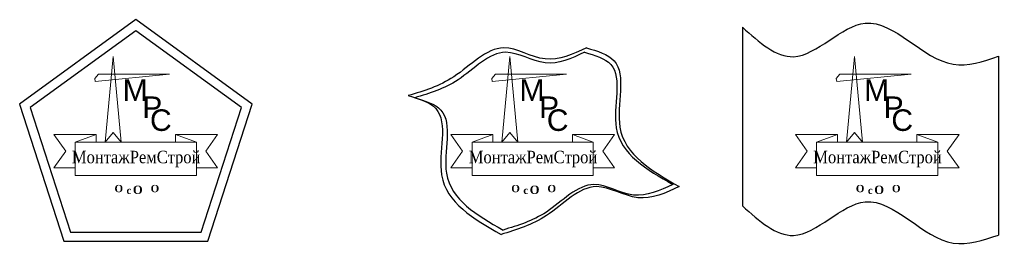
# Model space of a CAD drawing. Header units: millimetres. Extents: x 155577 to 993706, y -295114 to -113927.
# Drawn here: x 535095 to 541920, y -222731 to -221159 of the extents above; entities that cross this region are included whole.
import ezdxf

# ---------------------------------------------------------------- set-up
doc = ezdxf.new("R2010")
doc.units = ezdxf.units.MM
doc.styles.get("Standard").update_dxf_attribs({"font": 'arial.ttf'})

msp = doc.modelspace()

# ---------------------------------------------------------------- linework, layer by layer
for p, q in [((540135.495, -221211.344), (540135.495, -222455.65)), ((541920.031, -221414.274), (541920.031, -222658.579))]:
    msp.add_line(p, q)
at = {"lineweight": 13}
for p, q in [((535746.805, -221414.387), (535691.036, -222010.834)), ((535746.805, -221414.387), (535802.574, -222010.834)), ((538513.495, -221414.387), (538457.726, -222010.834)), ((538513.495, -221414.387), (538569.264, -222010.834)), ((540915.591, -221414.387), (540859.822, -222010.834)), ((540915.591, -221414.387), (540971.36, -222010.834)), ((535645.832, -221538.179), (535621.065, -221568.651)), ((535621.065, -221568.651), (535623.549, -221589.672)), ((536141.807, -221538.179), (535623.549, -221589.672)), ((535645.832, -221538.179), (536141.807, -221538.179)), ((538412.522, -221538.179), (538387.755, -221568.651)), ((538387.755, -221568.651), (538390.239, -221589.672)), ((538908.497, -221538.179), (538390.239, -221589.672)), ((538412.522, -221538.179), (538908.497, -221538.179)), ((540814.618, -221538.179), (540789.852, -221568.651)), ((540789.852, -221568.651), (540792.336, -221589.672)), ((541310.593, -221538.179), (540792.336, -221589.672)), ((540814.618, -221538.179), (541310.593, -221538.179)), ((535628.697, -221957.508), (535335.304, -221957.508)), ((535417.225, -222073.683), (535335.304, -221957.508)), ((535628.697, -221957.508), (535628.697, -222010.834)), ((535691.036, -222010.834), (535746.805, -221943.838)), ((535802.574, -222010.834), (535746.805, -221943.838)), ((536183.095, -221957.508), (536183.095, -222010.834)), ((536183.095, -221957.508), (536476.488, -221957.508)), ((536327.886, -222010.834), (536183.095, -221957.508)), ((536394.566, -222073.683), (536476.488, -221957.508)), ((538395.387, -221957.508), (538101.994, -221957.508)), ((538183.915, -222073.683), (538101.994, -221957.508)), ((538395.387, -221957.508), (538395.387, -222010.834)), ((538457.726, -222010.834), (538513.495, -221943.838)), ((538569.264, -222010.834), (538513.495, -221943.838)), ((538949.785, -221957.508), (538949.785, -222010.834)), ((538949.785, -221957.508), (539243.178, -221957.508)), ((539094.576, -222010.834), (538949.785, -221957.508)), ((539161.256, -222073.683), (539243.178, -221957.508)), ((540797.483, -221957.508), (540504.09, -221957.508)), ((540586.012, -222073.683), (540504.09, -221957.508)), ((540797.483, -221957.508), (540797.483, -222010.834)), ((540859.822, -222010.834), (540915.591, -221943.838)), ((540971.36, -222010.834), (540915.591, -221943.838)), ((541351.881, -221957.508), (541351.881, -222010.834)), ((541351.881, -221957.508), (541645.274, -221957.508)), ((541496.673, -222010.834), (541351.881, -221957.508)), ((541563.353, -222073.683), (541645.274, -221957.508)), ((535483.905, -222243.183), (535483.905, -222010.834)), ((536327.886, -222010.834), (536327.886, -222243.183)), ((538250.595, -222243.183), (538250.595, -222010.834)), ((539094.576, -222010.834), (539094.576, -222243.183)), ((540652.692, -222243.183), (540652.692, -222010.834)), ((541496.673, -222010.834), (541496.673, -222243.183)), ((535417.225, -222073.683), (535335.304, -222189.857)), ((536394.566, -222073.683), (536476.488, -222189.857)), ((538183.915, -222073.683), (538101.994, -222189.857)), ((539161.256, -222073.683), (539243.178, -222189.857)), ((540586.012, -222073.683), (540504.09, -222189.857)), ((541563.353, -222073.683), (541645.274, -222189.857)), ((535483.905, -222189.857), (535335.304, -222189.857)), ((536327.886, -222189.857), (536476.488, -222189.857)), ((538250.595, -222189.857), (538101.994, -222189.857)), ((539094.576, -222189.857), (539243.178, -222189.857)), ((540652.692, -222189.857), (540504.09, -222189.857)), ((541496.673, -222189.857), (541645.274, -222189.857)), ((536327.886, -222243.183), (535483.905, -222243.183)), ((539094.576, -222243.183), (538250.595, -222243.183)), ((541496.673, -222243.183), (540652.692, -222243.183))]:
    msp.add_line(p, q, dxfattribs=at)
at = {"linetype": 'ByBlock', "lineweight": 13}
for p, q in [((535628.697, -221957.508), (535483.905, -222010.834)), ((538395.387, -221957.508), (538250.595, -222010.834)), ((540797.483, -221957.508), (540652.692, -222010.834)), ((535483.905, -222010.834), (536327.886, -222010.834)), ((538250.595, -222010.834), (539094.576, -222010.834)), ((540652.692, -222010.834), (541496.673, -222010.834))]:
    msp.add_line(p, q, dxfattribs=at)
for points in [[(535905.896, -221158.641), (535095.412, -221747.492), (535404.989, -222700.273), (536406.802, -222700.273), (536716.379, -221747.492)], [(535905.896, -221236.113), (535169.092, -221771.432), (535450.526, -222637.597), (536361.265, -222637.597), (536642.699, -221771.432)]]:
    msp.add_lwpolyline(points, close=True)
for points in [[(540135.495, -221211.344), (540491.366, -221416.807), (540991.301, -221183.683), (541604.947, -221469.831), (541920.031, -221414.274)], [(539048.54, -221355.194), (538759.519, -221432.637), (538471.117, -221355.36), (538122.27, -221556.767), (537805.651, -221688.225)], [(539034.344, -221386.131), (538759.086, -221459.886), (538484.418, -221386.289), (538152.182, -221578.105), (537850.641, -221703.303)], [(539034.344, -221386.131), (539216.836, -221471.228), (539255.361, -221911.58), (539650.217, -222306.436)], [(539048.54, -221355.194), (539240.156, -221444.546), (539280.608, -221906.915), (539695.207, -222321.514)], [(537805.651, -221688.225), (537997.267, -221777.577), (538037.719, -222239.946), (538452.318, -222654.545)], [(537850.641, -221703.303), (538033.132, -221788.4), (538071.658, -222228.752), (538466.514, -222623.608)], [(539695.207, -222321.514), (539406.186, -222398.957), (539117.784, -222321.68), (538768.937, -222523.087), (538452.318, -222654.545)], [(539650.217, -222306.436), (539374.96, -222380.191), (539100.291, -222306.593), (538768.056, -222498.41), (538466.514, -222623.608)], [(540135.495, -222455.65), (540491.366, -222661.112), (540991.301, -222427.989), (541604.947, -222714.137), (541920.031, -222658.579)]]:
    msp.add_spline(points, degree=3)

# ---------------------------------------------------------------- texts
at = {"char_height": 150, "width": 153.1627, "attachment_point": 1}
for s, insert in [('М', (535814.321, -221574.738)), ('М', (538581.011, -221574.738)), ('М', (540983.108, -221574.738)), ('Р', (535950.622, -221693.853)), ('Р', (538717.312, -221693.853)), ('Р', (541119.408, -221693.853)), ('С', (536004.609, -221783.606)), ('С', (538771.299, -221783.606)), ('С', (541173.396, -221783.606))]:
    msp.add_mtext(s, dxfattribs=dict(at, insert=insert))
at = {"lineweight": 13, "attachment_point": 5}
for s, insert, char_height, width in [('{\\fGaramond|b0|i0|c204|p18;МонтажРемСтрой}', (535908.321, -222129.433), 86.79969, 843.98086), ('{\\fGaramond|b0|i0|c204|p18;МонтажРемСтрой}', (538675.011, -222129.433), 86.79969, 843.98086), ('{\\fGaramond|b0|i0|c204|p18;МонтажРемСтрой}', (541077.108, -222129.433), 86.79969, 843.98086), ('{\\fBookman Old Style|b1|i0|c204|p18;О}', (535786.901, -222335.237), 50.63315, 415.30758), ('{\\fBookman Old Style|b1|i0|c204|p18;с}', (535857.75, -222347.729), 50.63315, 415.30758), ('{\\fBookman Old Style|b1|i0|c204|p18; О }', (535908.539, -222343.922), 57.86646, 415.30758), ('{\\fBookman Old Style|b1|i0|c204|p18;О}', (536038.866, -222335.237), 50.63315, 415.30758), ('{\\fBookman Old Style|b1|i0|c204|p18;О}', (538553.591, -222335.237), 50.63315, 415.30758), ('{\\fBookman Old Style|b1|i0|c204|p18;с}', (538624.44, -222347.729), 50.63315, 415.30758), ('{\\fBookman Old Style|b1|i0|c204|p18; О }', (538675.229, -222343.922), 57.86646, 415.30758), ('{\\fBookman Old Style|b1|i0|c204|p18;О}', (538805.556, -222335.237), 50.63315, 415.30758), ('{\\fBookman Old Style|b1|i0|c204|p18;О}', (540955.687, -222335.237), 50.63315, 415.30758), ('{\\fBookman Old Style|b1|i0|c204|p18;с}', (541026.537, -222347.729), 50.63315, 415.30758), ('{\\fBookman Old Style|b1|i0|c204|p18; О }', (541077.326, -222343.922), 57.86646, 415.30758), ('{\\fBookman Old Style|b1|i0|c204|p18;О}', (541207.653, -222335.237), 50.63315, 415.30758)]:
    msp.add_mtext(s, dxfattribs=dict(at, insert=insert, char_height=char_height, width=width))

doc.saveas('drawing.dxf')
